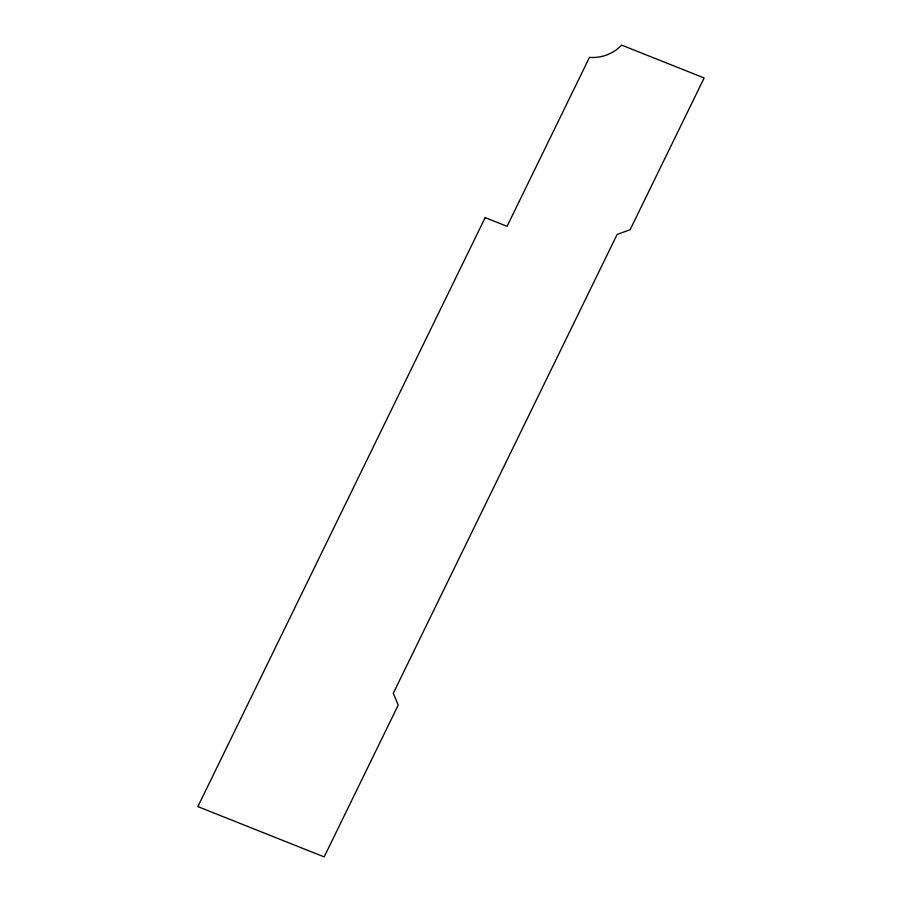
<?xml version="1.0" encoding="UTF-8"?>
<svg xmlns="http://www.w3.org/2000/svg" width="902" height="902" viewBox="0 0 902 902"><rect width="100%" height="100%" fill="white"/><g stroke="black" fill="none" stroke-linecap="round" stroke-linejoin="round"><path stroke-width="1.35" d="M485.175 217.619L197.854 806.602L324.168 856.9L398.222 705.093L393.272 693.3L617.126 234.43L630.092 229.773L704.146 77.967L621.591 45.1A37.557 34.265 -3.5 0 1 589.468 57.39L507.059 226.323L485.175 217.619"/></g></svg>
